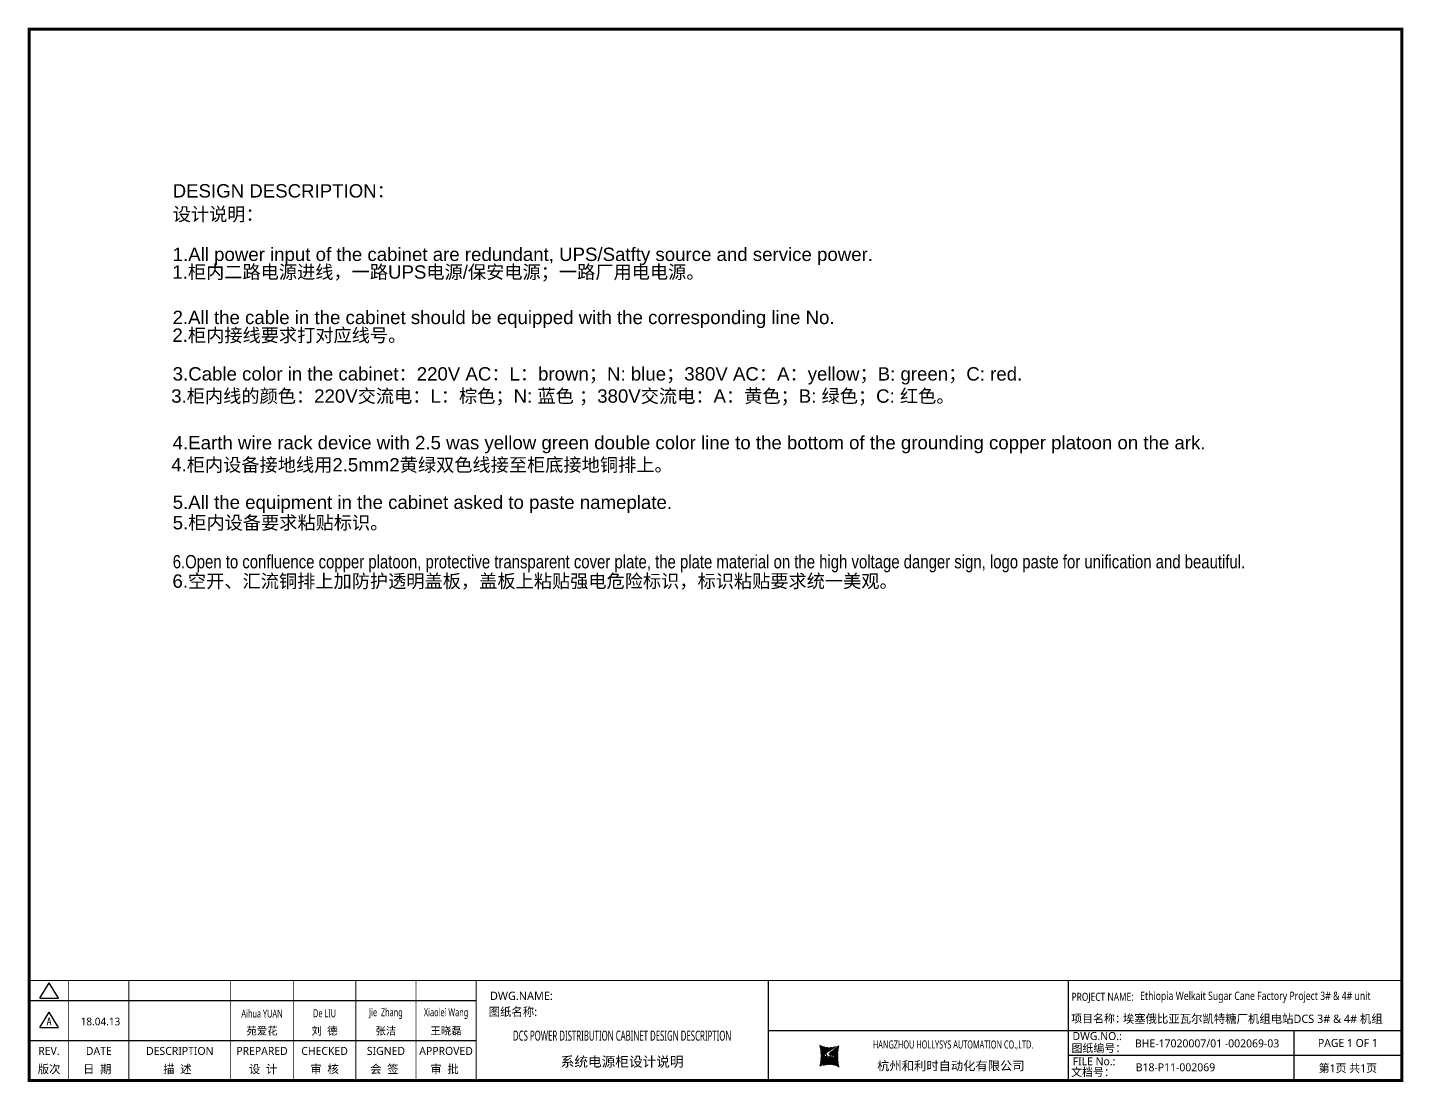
# Model space of a CAD drawing. Extents: x 81437 to 204847, y -54769 to -29444.
# Drawn here: x 81580 to 85705, y -32607 to -29444 of the extents above; entities that cross this region are included whole.
import ezdxf
from ezdxf.enums import TextEntityAlignment as Align
from ezdxf.lldxf.tags import DXFTag

# ---------------------------------------------------------------- set-up
doc = ezdxf.new("R2010")
doc.units = 0
doc.header["$LTSCALE"] = 100
doc.header["$MEASUREMENT"] = 0
for name, color, linetype in [('HLSTK', 7, 'Continuous'), ('t', 1, 'Continuous'), ('标准图框及表格', 7, 'Continuous')]:
    doc.layers.add(name, color=color, linetype=linetype)
doc.styles.add('HZ', font='arial.ttf', dxfattribs={"width": 0.7})
doc.styles.get("Standard").update_dxf_attribs({"font": ''})
doc.styles.add('微软雅黑', font='')
doc.styles.get('Standard').set_extended_font_data('SimSun')
doc.styles.get('微软雅黑').set_extended_font_data('Microsoft YaHei')
tags = doc.linetypes.add('CENTER', pattern=[2, 1.25, -0.25, 0.25, -0.25]).pattern_tags.tags
tags[10:11] = [DXFTag(74, 4), DXFTag(75, 0), DXFTag(340, '0'), DXFTag(46, 1.0), DXFTag(50, 0.0), DXFTag(44, 0.0), DXFTag(45, 0.0)]
tags[8:9] = [DXFTag(74, 4), DXFTag(75, 0), DXFTag(340, '0'), DXFTag(46, 1.0), DXFTag(50, 0.0), DXFTag(44, 0.0), DXFTag(45, 0.0)]
tags[6:7] = [DXFTag(74, 4), DXFTag(75, 0), DXFTag(340, '0'), DXFTag(46, 1.0), DXFTag(50, 0.0), DXFTag(44, 0.0), DXFTag(45, 0.0)]
tags[4:5] = [DXFTag(74, 4), DXFTag(75, 0), DXFTag(340, '0'), DXFTag(46, 1.0), DXFTag(50, 0.0), DXFTag(44, 0.0), DXFTag(45, 0.0)]
pattern_1 = [(45, (-6.162819773475348, -58.86246267448996), (-0.736262898216564, 0.7362628982165641), [])]

# ---------------------------------------------------------------- blocks, each defined once
blk = doc.blocks.new('图框')
at = {"layer": '标准图框及表格'}
h = blk.add_hatch(dxfattribs=at)
h.set_pattern_fill('ANSI31', color=5, scale=8.329863809039892, style=0)
h.set_pattern_definition(pattern_1)
edge = h.paths.add_edge_path()
edge.add_arc((2393.094436262916, -3057.016314091056), 55.18534773488954, 238.1092081981581, 291.6531626184834)
edge.add_line((2413.457117633552, -3108.307481089123), (2382.362679957259, -3129.105284474292))
edge.add_arc((2232.744557938924, -3137.191253253037), 135.3602868968974, 346.3915348661821, 374.2500326978034)
edge.add_line((2364.304773850054, -3169.039594784347), (2391.343418124445, -3146.7148906974))
edge.add_line((2385.17637942767, -3139.143911424919), (2389.981166822123, -3139.761302572286))
edge.add_spline(control_points=[(2391.307199095063, -3146.750097628447), (2392.196661605914, -3145.885543305817), (2393.808172678844, -3144.319160410171), (2393.706362376579, -3140.114756849009), (2391.263680388605, -3139.875266105763), (2389.959101290711, -3139.747359722689)], knot_values=[0, 0, 0, 0, 6.844331067525468, 12.40042740766005, 18.76924275352248, 18.76924275352248, 18.76924275352248, 18.76924275352248], weights=[1, 1, 1, 1, 1, 1], degree=3, periodic=0)
edge.add_spline(control_points=[(2382.352543285211, -3129.127895979397), (2381.626555155563, -3129.73152025812), (2380.315378592357, -3130.821700626719), (2379.381276507607, -3132.24510027398), (2378.964379386169, -3132.880374753903)], knot_values=[0, 0, 0, 0, 5.253673658024614, 9.488438564008057, 9.488438564008057, 9.488438564008057, 9.488438564008057], weights=[1, 1, 1, 1, 1], degree=3, periodic=0)
edge.add_spline(control_points=[(2380.109845815059, -3131.144179531064), (2379.558651433159, -3131.767985770505), (2378.469607692277, -3133.249177120419), (2378.75000888206, -3136.59141356358), (2381.696031569307, -3138.758015293683), (2384.022624161043, -3139.007997601494), (2385.15175362843, -3139.129317677358)], knot_values=[10.66597461496156, 10.66597461496156, 10.66597461496156, 10.66597461496156, 18.97770399508879, 28.89455822145742, 41.119553648298, 52.64692538081317, 52.64692538081317, 52.64692538081317, 52.64692538081317], weights=[1, 1, 1, 1, 1, 1, 1], degree=3, periodic=0)
h = blk.add_hatch(dxfattribs=at)
h.set_pattern_fill('ANSI31', color=3, scale=8.329863809039892, style=0)
h.set_pattern_definition(pattern_1)
edge = h.paths.add_edge_path()
edge.add_line((2396.306912351669, -3134.638821765021), (2401.543221691929, -3135.303048767099))
edge.add_spline(control_points=[(2394.881673431148, -3127.632408877759), (2393.992210920092, -3128.496963200258), (2392.380699847337, -3130.063346096064), (2392.482510149457, -3134.26774965708), (2394.925192137576, -3134.507240400384), (2396.229771235499, -3134.635146783385)], knot_values=[0, 0, 0, 0, 6.844331067526932, 12.40042740766158, 18.76924275352342, 18.76924275352342, 18.76924275352342, 18.76924275352342], weights=[1, 1, 1, 1, 1, 1], degree=3, periodic=0)
edge.add_line((2421.884098676157, -3105.342911721815), (2394.845454401773, -3127.667615808762))
edge.add_spline(control_points=[(2406.462349776273, -3142.781070641064), (2406.85282482484, -3142.285248106444), (2407.700959278394, -3140.915136680455), (2407.438863643569, -3137.791092942495), (2404.4928409567, -3135.624491212552), (2402.166248364556, -3135.374508904741), (2401.037118897577, -3135.253188828716)], knot_values=[12.65408913243743, 12.65408913243743, 12.65408913243743, 12.65408913243743, 18.97770399508879, 28.89455822145742, 41.119553648298, 52.64692538081317, 52.64692538081317, 52.64692538081317, 52.64692538081317], weights=[1, 1, 1, 1, 1, 1, 1], degree=3, periodic=0)
edge.add_line((2405.463463917236, -3143.838156073773), (2406.618423075823, -3142.594514654259))
edge.add_line((2403.858524028219, -3145.261600863971), (2405.463463917236, -3143.838156073904))
edge.add_line((2372.73175489228, -3166.075025417009), (2403.826192568573, -3145.277222031841))
edge.add_arc((2393.094436262916, -3217.366192415033), 55.18534773488965, 58.10920819815809, 111.6531626184834)
edge.add_arc((2553.444314586908, -3137.191253253037), 135.360286896897, 166.3915348661823, 194.2500326978024)
at = {"color": 7}
for p, q in [((2209.47921527367, -2910.443887418679), (2209.47921527367, -3210.443887418679)), ((3109.47921527367, -2910.443887418679), (3109.47921527367, -3210.443887418679)), ((-6.162819773475348, -2970.443887418679), (1333.995352829523, -2970.443887418679)), ((-6.162819773475348, -3090.443887418679), (1333.995352829523, -3090.443887418679)), ((2209.47921527367, -3060.443887418679), (3109.47921527367, -3060.443887418679)), ((3109.47921527367, -3060.443887418679), (4109.47921527367, -3060.443887418679)), ((3785.62275226965, -3060.443887418679), (3785.62275226965, -3210.443887418679)), ((4109.47921527367, -3135.443887418679), (3109.47921527367, -3135.443887418679))]:
    blk.add_line(p, q, dxfattribs=at)
at = {"color": 7, "const_width": 3}
blk.add_lwpolyline([(4109.47921527367, -2910.443887418679), (-6.162819773475348, -2910.443887418679)], dxfattribs=at)
at = {"layer": 't', "color": 7}
for p, q in [((25.78656344305637, -2963.855076038152), (53.73638948711596, -2917.984787991318)), ((81.68621553114644, -2963.855076038152), (53.73638948711596, -2917.984787991318)), ((25.78656344305637, -2963.855076038152), (81.68621553114644, -2963.855076038152)), ((25.78656344305637, -3051.839702165522), (53.73638948711596, -3005.969414118631)), ((81.68621553114644, -3051.839702165522), (53.73638948711596, -3005.969414118631)), ((25.78656344305637, -3051.839702165522), (81.68621553114644, -3051.839702165522))]:
    blk.add_line(p, q, dxfattribs=at)
at = {"layer": 't', "color": 7, "const_width": 9.61519705431492}
blk.add_lwpolyline([(4109.47921527367, -3210.443887418679), (4109.47921527367, -58.86246267448996), (-6.162819773475348, -58.86246267448996), (-6.162819773475348, -3210.443887418679)], close=True, dxfattribs=at)
at = {"layer": 't', "color": 7, "const_width": 2.40379926357873}
for points in [[(112.6024995874977, -2911.645787050457), (112.6024995874977, -3210.443887418679)], [(292.8874443558816, -2911.645787050457), (292.8874443558816, -3210.443887418679)], [(598.2254953145239, -2911.645787050457), (598.2254953145239, -3215.27550872017)], [(785.8254793036103, -2911.645787050457), (785.8254793036103, -3215.27550872017)], [(973.4254632926677, -2911.645787050457), (973.4254632926677, -3215.27550872017)], [(1153.71040806111, -2911.645787050457), (1153.71040806111, -3215.27550872017)], [(1333.995352829523, -2911.645787050457), (1333.995352829523, -3215.27550872017)]]:
    blk.add_lwpolyline(points, dxfattribs=at)
at = {"color": 7, "linetype": 'CENTER', "style": '微软雅黑'}
for s, height, p in [('项目名称：', 24, (3118.237888517288, -3036.94681899895)), ('图纸编号：', 24, (3119.058468482224, -3125.527001057468)), ('杭州和利时自动化有限公司', 27, (2536.38633266712, -3179.976961063531)), ('文档号：', 24, (3117.869572934458, -3197.591179766443))]:
    blk.add_text(s, height=height, dxfattribs=at).set_placement(p)
at = {"color": 7, "style": '微软雅黑', "flags": 8}
for tag, p, height in [('DWG.NAME:', (1375.473639447489, -2969.2419877869), 25), ('DWG.NO.:', (3122.023352488108, -3089.264933317976), 24), ('图纸编号', (3309.199899152482, -3111.267140832559), 24), ('FILENO.:', (3122.509725826509, -3164.966587124836), 24), ('文档号', (3311.563545755656, -3182.994948628203), 24)]:
    blk.add_attdef(tag, p, '', height=height, dxfattribs=at)
at = {"color": 7, "style": '微软雅黑', "width": 0.8, "flags": 8}
for tag, p, height in [('PROJECTNAME:', (3119.317365890063, -2971.670387076527), 24), ('PROJECT_NAME', (3324.743137664682, -2969.191656158461), 25)]:
    blk.add_attdef(tag, p, '', height=height, dxfattribs=at)
at = {"color": 7, "style": '微软雅黑', "flags": 8}
for tag, height, width, p in [('RENLIU', 24, 0.7, (692.0254873090671, -3009.243060483925)), ('SHUFENWANG', 24, 0.7, (879.6254712981536, -3009.243060483925)), ('FANGHOU', 24, 0.7, (1063.567935676903, -3009.243060483925)), ('DANDANLI', 24, 0.7, (1243.852880445316, -3009.243060483925)), ('#10STATIONONTROLCABINETCOVER', 30, 0.6, (1771.737284051596, -3076.044837234568)), ('HANGZHOUHOLLYSYSAUTOMATIONCO.,LTD.', 24, 0.7, (2763.919484516009, -3104.577265918681))]:
    blk.add_attdef(tag, text='', height=height, dxfattribs=dict(at, width=width)).set_placement(p, align=Align.MIDDLE)
for tag, p in [('图纸名称:', (1371.649552043295, -3024.785799731683)), ('项目名称', (3272.897224152879, -3045.626842364768))]:
    blk.add_attdef(tag, text='', height=25, dxfattribs=at).set_placement(p, align=Align.BOTTOM_LEFT)
at = {"color": 7, "flags": 8}
blk.add_attdef('A', text='', height=23, dxfattribs=at).set_placement((53.73638948711596, -3033.744016823508), align=Align.MIDDLE)
at = {"color": 7, "style": '微软雅黑', "flags": 8}
for tag, height, p in [('设计时间', 23, (207.7030023673433, -3033.744016823508)), ('刘仁', 23, (692.0254873090671, -3061.050838701933)), ('王姝芬', 23, (879.6254712981536, -3061.050838701933)), ('侯方', 23, (1063.567935676903, -3061.050838701933)), ('李丹丹', 23, (1243.852880445316, -3061.050838701933)), ('PAGEXOFX', 24, (3947.55098377166, -3097.943887418679)), ('REV.', 24, (53.21983990701119, -3121.911417548025)), ('DATE', 24, (202.7449719716897, -3121.911417548025)), ('DESCRIPTION', 24, (445.5564698352027, -3121.911417548025)), ('PREPARED', 24, (692.0254873090671, -3121.911417548025)), ('CHECKED', 24, (879.625471298139, -3121.911417548025)), ('SIGNED', 24, (1063.567935676889, -3121.911417548025)), ('APPROVED', 24, (1243.852880445316, -3121.911417548025)), ('图纸名称', 30, (1771.737284051596, -3153.557526718527)), ('第几页共几页', 24, (3947.55098377166, -3172.943887418679))]:
    blk.add_attdef(tag, text='', height=height, dxfattribs=at).set_placement(p, align=Align.MIDDLE)
at = {"layer": 't', "color": 7, "style": '微软雅黑'}
for s, p in [('版次', (53.73638948711596, -3176.462903945333)), ('日  期', (198.0371495971121, -3176.462903945333)), ('描  述', (438.3267756979694, -3176.462903945333)), ('设  计', (695.3342144116759, -3176.462903945333)), ('审  核', (879.4319590690502, -3176.462903945333)), ('会  签', (1058.860113302311, -3176.462903945333)), ('审  批', (1239.145058070724, -3176.462903945333))]:
    blk.add_text(s, height=25, dxfattribs=at).set_placement(p, align=Align.MIDDLE_CENTER)
at = {"layer": '标准图框及表格', "color": 5, "style": 'HZ'}
for s, p in [('pgqh', (2367.722055843864, -3118.539690870716)), ('hollilas', (2367.889081852576, -3144.830947292762))]:
    blk.add_text(s, height=5.205656721233694, dxfattribs=at).set_placement(p)
at = {"layer": '标准图框及表格', "color": 3, "style": 'HZ'}
for s, height, p in [('auto', 8.676094535389492, (2394.744307490306, -3133.062499086471)), ('hollysys', 4.338047267694746, (2396.375285240625, -3158.593924068552))]:
    blk.add_text(s, height=height, dxfattribs=at).set_placement(p)

msp = doc.modelspace()

# ---------------------------------------------------------------- block references
at = {"color": 1}
ref = msp.add_blockref('图框', (81590.60736938225, -29390.33974976701), dxfattribs=at)
ref.add_attrib('PROJECTNAME:', 'PROJECT NAME:', (84709.92473527232, -32362.01013684354), dxfattribs={"color": 7, "height": 24, "style": '微软雅黑', "width": 0.8000000000000002})
ref.add_attrib('FILENO.:', 'FILE No.:', (84713.11709520876, -32555.30633689184), dxfattribs={"color": 7, "height": 24, "style": '微软雅黑'})
ref.add_attrib('DWG.NO.:', 'DWG.NO.:', (84712.63072187036, -32479.60468308498), dxfattribs={"color": 7, "height": 24, "style": '微软雅黑'})
ref.add_attrib('PAGEXOFX', 'PAGE 1 OF 1', dxfattribs={"color": 7, "height": 24, "style": '微软雅黑', "flags": 8}).set_placement((85538.1583531539, -32488.28363718569), align=Align.MIDDLE)
ref.add_attrib('PROJECT_NAME', 'Ethiopia Welkait Sugar Cane Factory Project 3# & 4# unit', (84915.35050704694, -32359.53140592547), dxfattribs={"color": 7, "height": 25, "style": '微软雅黑', "width": 0.8})
ref.add_attrib('项目名称', '埃塞俄比亚瓦尔凯特糖厂机组电站DCS 3# & 4# 机组', dxfattribs={"color": 7, "height": 25, "style": '微软雅黑'}).set_placement((84863.50459353514, -32435.96659213178), align=Align.BOTTOM_LEFT)
ref.add_attrib('HANGZHOUHOLLYSYSAUTOMATIONCO.,LTD.', 'HANGZHOU HOLLYSYS AUTOMATION CO.,LTD.', dxfattribs={"color": 7, "height": 24, "style": '微软雅黑', "width": 0.6999999999999998}).set_placement((84354.52685389826, -32494.91701568569), align=Align.MIDDLE)
ref.add_attrib('图纸名称:', '图纸名称:', dxfattribs={"color": 7, "height": 25, "style": '微软雅黑', "flags": 8}).set_placement((82962.25692142555, -32415.12554949869), align=Align.BOTTOM_LEFT)
ref.add_attrib('#10STATIONONTROLCABINETCOVER', 'DCS POWER DISTRIBUTION CABINET DESIGN DESCRIPTION', dxfattribs={"color": 7, "height": 30, "style": '微软雅黑', "width": 0.6, "flags": 8}).set_placement((83362.34465343386, -32466.38458700158), align=Align.MIDDLE)
ref.add_attrib('DWG.NAME:', 'DWG.NAME:', (82966.08100882974, -32359.58173755391), dxfattribs={"color": 7, "height": 25, "style": '微软雅黑', "flags": 8})
ref.add_attrib('DANDANLI', 'Xiaolei Wang', dxfattribs={"color": 7, "height": 24, "style": '微软雅黑', "width": 0.6999999999999998, "flags": 8}).set_placement((82834.46024982756, -32399.58281025093), align=Align.MIDDLE)
ref.add_attrib('FANGHOU', 'Jie  Zhang', dxfattribs={"color": 7, "height": 24, "style": '微软雅黑', "width": 0.6999999999999998, "flags": 8}).set_placement((82654.17530505915, -32399.58281025093), align=Align.MIDDLE)
ref.add_attrib('SHUFENWANG', 'De LIU', dxfattribs={"color": 7, "height": 24, "style": '微软雅黑', "width": 0.6999999999999998, "flags": 8}).set_placement((82470.2328406804, -32399.58281025093), align=Align.MIDDLE)
ref.add_attrib('RENLIU', 'Aihua YUAN', dxfattribs={"color": 7, "height": 24, "style": '微软雅黑', "width": 0.6999999999999998, "flags": 8}).set_placement((82282.63285669131, -32399.58281025093), align=Align.MIDDLE)
ref.add_attrib('APPROVED', 'APPROVED', dxfattribs={"color": 7, "height": 24, "style": '微软雅黑'}).set_placement((82834.46024982756, -32512.25116731503), align=Align.MIDDLE)
ref.add_attrib('SIGNED', 'SIGNED', dxfattribs={"color": 7, "height": 24, "style": '微软雅黑'}).set_placement((82654.17530505915, -32512.25116731503), align=Align.MIDDLE)
ref.add_attrib('CHECKED', 'CHECKED', dxfattribs={"color": 7, "height": 24, "style": '微软雅黑'}).set_placement((82470.2328406804, -32512.25116731503), align=Align.MIDDLE)
ref.add_attrib('PREPARED', 'PREPARED', dxfattribs={"color": 7, "height": 24, "style": '微软雅黑'}).set_placement((82282.63285669131, -32512.25116731503), align=Align.MIDDLE)
ref.add_attrib('DESCRIPTION', 'DESCRIPTION', dxfattribs={"color": 7, "height": 24, "style": '微软雅黑'}).set_placement((82036.16383921745, -32512.25116731503), align=Align.MIDDLE)
ref.add_attrib('DATE', 'DATE', dxfattribs={"color": 7, "height": 24, "style": '微软雅黑', "flags": 8}).set_placement((81793.35234135395, -32512.25116731503), align=Align.MIDDLE)
ref.add_attrib('REV.', 'REV.', dxfattribs={"color": 7, "height": 24, "style": '微软雅黑', "flags": 8}).set_placement((81643.82720928927, -32512.25116731503), align=Align.MIDDLE)
ref.add_attrib('A', 'A', dxfattribs={"color": 7, "height": 23, "flags": 8}).set_placement((81644.34375886936, -32424.08376659052), align=Align.MIDDLE)
ref.add_attrib('设计时间', '18.04.13', dxfattribs={"color": 7, "height": 23, "style": '微软雅黑', "flags": 8}).set_placement((81798.3103717496, -32424.08376659052), align=Align.MIDDLE)
ref.add_attrib('李丹丹', '王晓磊', dxfattribs={"color": 7, "height": 23, "style": '微软雅黑', "flags": 8}).set_placement((82834.46024982756, -32451.39058846894), align=Align.MIDDLE)
ref.add_attrib('侯方', '张洁', dxfattribs={"color": 7, "height": 23, "style": '微软雅黑', "flags": 8}).set_placement((82654.17530505915, -32451.39058846894), align=Align.MIDDLE)
ref.add_attrib('王姝芬', '刘  德', dxfattribs={"color": 7, "height": 23, "style": '微软雅黑', "flags": 8}).set_placement((82470.2328406804, -32451.39058846894), align=Align.MIDDLE)
ref.add_attrib('刘仁', '苑爱花', dxfattribs={"color": 7, "height": 23, "style": '微软雅黑', "flags": 8}).set_placement((82282.63285669131, -32451.39058846894), align=Align.MIDDLE)
ref.add_attrib('图纸名称', '系统电源柜设计说明', dxfattribs={"color": 7, "height": 30, "style": '微软雅黑', "flags": 8}).set_placement((83362.34465343386, -32543.89727648554), align=Align.MIDDLE)
ref.add_attrib('文档号', 'B18-P11-002069', (84902.17091513792, -32573.33469839521), dxfattribs={"color": 7, "height": 24, "style": '微软雅黑', "flags": 8})
ref.add_attrib('图纸编号', 'BHE-17020007/01 -002069-03', (84899.80726853473, -32501.60689059957), dxfattribs={"color": 7, "height": 24, "style": '微软雅黑', "flags": 8})
ref.add_attrib('第几页共几页', '第1页 共1页', dxfattribs={"color": 7, "height": 24, "style": '微软雅黑', "flags": 8}).set_placement((85538.1583531539, -32563.28363718569), align=Align.MIDDLE)

# ---------------------------------------------------------------- texts
at = {"layer": 'HLSTK', "color": 7, "style": 'HZ'}
for s, p in [('DESIGN DESCRIPTION：', (82014.84505563384, -29954.0009034798)), ('设计说明：', (82014.84505563384, -30023.92252403598)), ('1.All power input of the cabinet are redundant, UPS/Satfty source and service power.', (82014.84505563384, -30144.25404313836)), ('1.柜内二路电源进线，一路UPS电源/保安电源；一路厂用电电源。', (82013.80021176627, -30197.24538979453)), ('2.All the cable in the cabinet should be equipped with the corresponding line No.', (82014.44634707352, -30333.40290896043)), ('2.柜内接线要求打对应线号。', (82013.95481563445, -30386.71369118542)), ('3.Cable color in the cabinet：220V AC：L：brown；N: blue；380V AC：A：yellow；B: green；C: red.', (82014.84505563384, -30502.58741879339)), ('3.柜内线的颜色：220V交流电：L：棕色；N: 蓝色 ；380V交流电：A：黄色；B: 绿色；C: 红色。', (82010.477230186, -30569.05261106892)), ('4.Earth wire rack device with 2.5 was yellow green double color line to the bottom of the grounding copper platoon on the ark.', (82014.84505563384, -30708.73861884634)), ('4.柜内设备接地线用2.5mm2黄绿双色线接至柜底接地铜排上。', (82010.477230186, -30775.20381112188)), ('5.All the equipment in the cabinet asked to paste nameplate.', (82014.84505563384, -30887.45550453991)), ('5.柜内设备要求粘贴标识。', (82014.84505563384, -30948.77236153325)), ('6.空开、汇流铜排上加防护透明盖板，盖板上粘贴强电危险标识，标识粘贴要求统一美观。', (82014.10988031722, -31123.8057887594))]:
    msp.add_text(s, height=40, dxfattribs=at).set_placement(p)
at = {"layer": 'HLSTK', "color": 7, "style": 'HZ', "width": 0.8}
msp.add_text('6.Open to confluence copper platoon, protective transparent cover plate, the plate material on the high voltage danger sign, logo paste for unification and beautiful.', height=40, dxfattribs=at).set_placement((82014.95402481488, -31065.61956520642))

doc.saveas('drawing.dxf')
